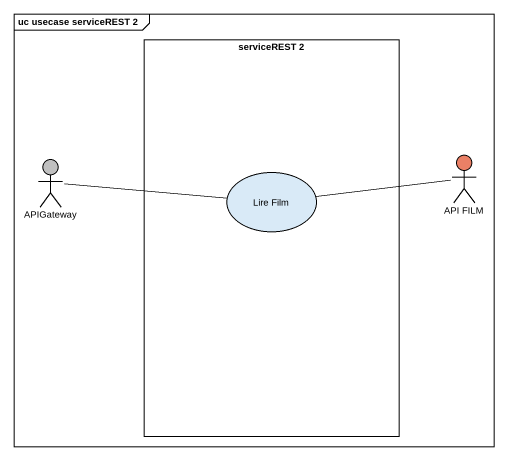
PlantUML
@startuml
mainframe uc usecase serviceREST 2
rectangle "serviceREST 2" as serviceREST_2 {
  usecase "Lire Film" as Lire_Film
}
actor APIGateway #C0C0C0
actor "API FILM" as API_FILM #EA8066
APIGateway -right- Lire_Film
Lire_Film -right- API_FILM
@enduml
